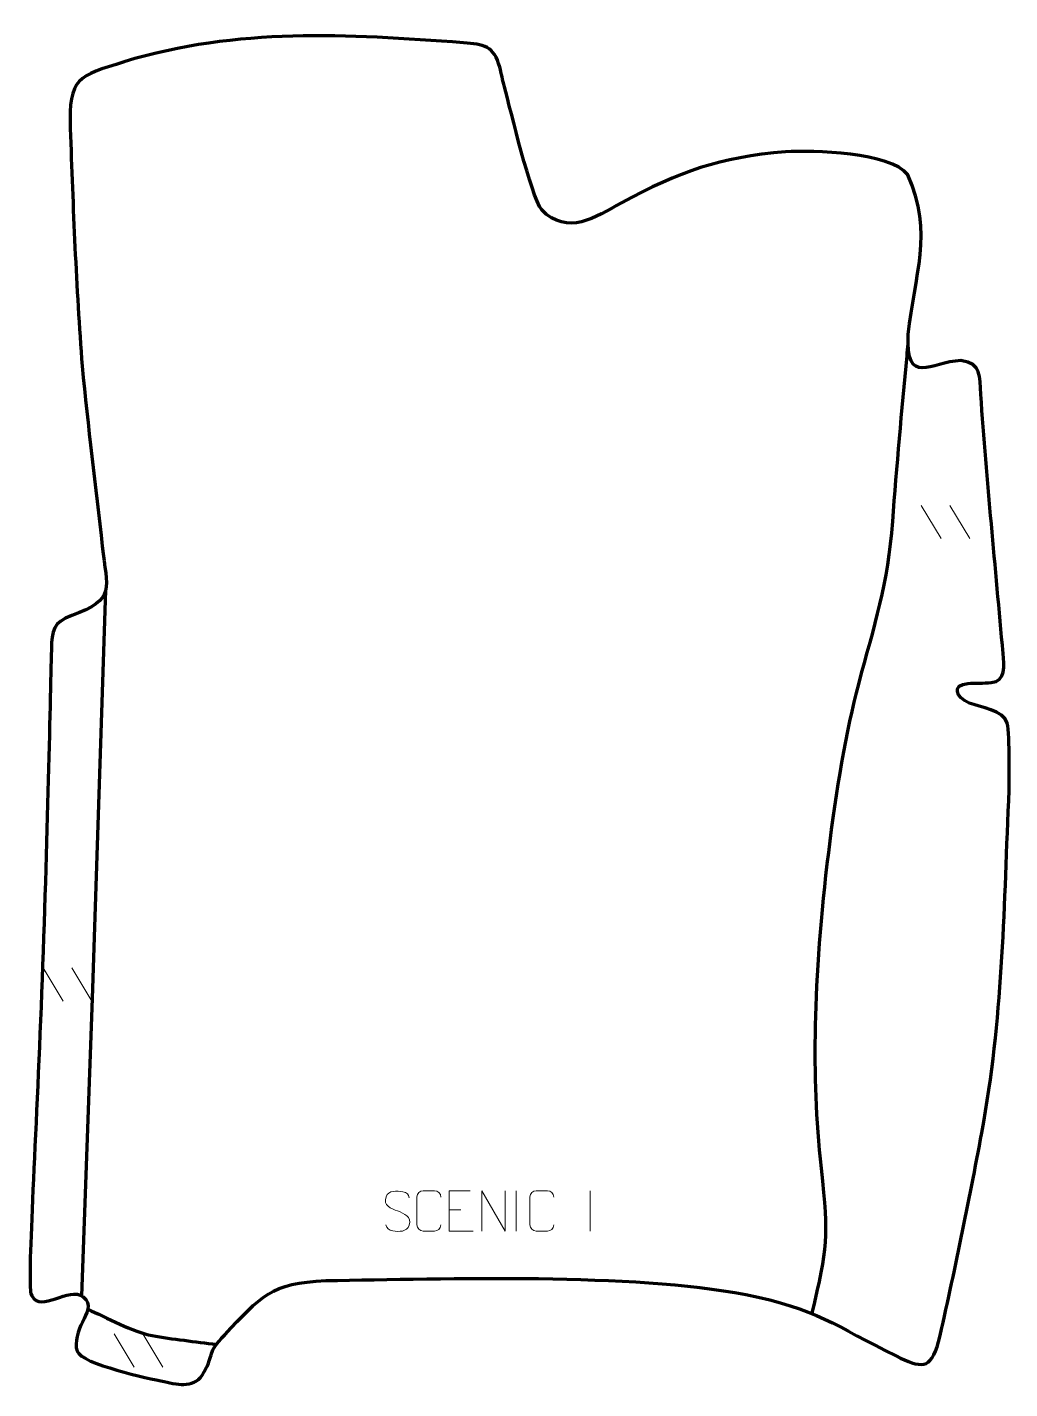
# Model space of a CAD drawing. Header units: millimetres. Extents: x 924 to 1533, y -86 to 758.
import ezdxf

# ---------------------------------------------------------------- set-up
doc = ezdxf.new("R2010")
doc.units = ezdxf.units.MM
doc.header["$MEASUREMENT"] = 0
doc.layers.add('layer 2', color=7, linetype='Continuous')
doc.layers.add('layer 3', color=7, linetype='Continuous')

msp = doc.modelspace()

# ---------------------------------------------------------------- linework, layer by layer
at = {"layer": 'layer 2', "color": 140, "lineweight": 158}
for points, knots in [([(1410.6392, -39.4958), (1420.5591, 3.3584), (1421.2065, 6.5851), (1416.4587, 50.8248), (1416.4587, 50.8248), (1413.178, 82.0538), (1412.2745, 108.358), (1412.8322, 139.7169), (1412.8322, 139.7169), (1413.9265, 200.6429), (1424.5591, 293.7926), (1439.6104, 350.982), (1439.6104, 350.982), (1449.3762, 387.2954), (1457.8711, 413.3958), (1460.6936, 451.6708), (1460.6936, 451.6708), (1463.2325, 486.0993), (1466.306, 520.0275), (1469.5596, 554.382), (1469.5596, 554.382), (1469.7929, 556.8457), (1470.0262, 559.3095), (1470.2595, 561.7733)], [0, 0, 0, 0, 0.14285714, 0.14285714, 0.14285714, 0.14285714, 0.28571429, 0.28571429, 0.28571429, 0.28571429, 0.42857143, 0.42857143, 0.42857143, 0.42857143, 0.57142857, 0.57142857, 0.57142857, 0.57142857, 0.71428571, 0.71428571, 0.71428571, 0.71428571, 1, 1, 1, 1]), ([(972.8494, 409.1692), (972.8494, 409.1692), (964.6178, 156.0976), (964.6178, 156.0976), (964.6178, 156.0976), (964.6178, 156.0976), (957.9352, -27.9168), (957.9352, -27.9168)], [0, 0, 0, 0, 0.33333333, 0.33333333, 0.33333333, 0.33333333, 1, 1, 1, 1]), ([(961.8578, -36.2086), (972.9291, -41.3109), (990.2087, -50.5951), (1001.6419, -52.6431), (1001.6419, -52.6431), (1014.2992, -54.9105), (1028.566, -56.3517), (1041.5144, -58.1793)], [0, 0, 0, 0, 0.33333333, 0.33333333, 0.33333333, 0.33333333, 1, 1, 1, 1])]:
    msp.add_open_spline(points, degree=3, knots=knots, dxfattribs=at)
at = {"layer": 'layer 2', "color": 250, "lineweight": 9}
for points in [[(1478.3272, 461.6428), (1478.3272, 461.6428), (1490.6915, 441.0985), (1490.6915, 441.0985)], [(1496.0571, 461.6428), (1496.0571, 461.6428), (1508.4214, 441.0985), (1508.4214, 441.0985)], [(934.1525, 175.1675), (934.1525, 175.1675), (946.5168, 154.6232), (946.5168, 154.6232)], [(951.8824, 175.1675), (951.8824, 175.1675), (964.2467, 154.6232), (964.2467, 154.6232)], [(1227.2635, 37.0899), (1227.2635, 37.0899), (1227.2635, 12.1158), (1227.2635, 12.1158)], [(1273.2635, 37.0899), (1273.2635, 37.0899), (1273.2635, 12.1158), (1273.2635, 12.1158)], [(1185.8306, 25.1999), (1185.8306, 25.1999), (1192.9987, 25.1999), (1192.9987, 25.1999)], [(978.2481, -51.65), (978.2481, -51.65), (990.6124, -72.1943), (990.6124, -72.1943)], [(995.978, -51.65), (995.978, -51.65), (1008.3423, -72.1943), (1008.3423, -72.1943)]]:
    msp.add_open_spline(points, degree=3, dxfattribs=at)
for points, knots in [([(1153.8409, 24.581), (1149.5926, 26.0514), (1144.6845, 27.8472), (1146.6896, 33.3675), (1146.6896, 33.3675), (1148.1931, 37.5074), (1153.4067, 37.1189), (1157.0103, 36.5178), (1157.0103, 36.5178), (1159.8709, 36.0406), (1160.7356, 34.8274), (1161.0462, 32.7433)], [0, 0, 0, 0, 0.25, 0.25, 0.25, 0.25, 0.5, 0.5, 0.5, 0.5, 1, 1, 1, 1]), ([(1180.6865, 15.9438), (1180.5467, 13.6204), (1178.8695, 12.1408), (1176.7218, 12.13), (1176.7218, 12.13), (1174.3899, 12.1304), (1172.058, 12.1304), (1169.7265, 12.13), (1169.7265, 12.13), (1167.8015, 12.0246), (1165.8294, 13.9091), (1165.8406, 15.9264), (1165.8406, 15.9264), (1165.841, 21.6965), (1165.841, 27.4662), (1165.8406, 33.2355), (1165.8406, 33.2355), (1165.8448, 35.3736), (1167.5915, 37.0928), (1169.7439, 37.0793), (1169.7439, 37.0793), (1172.0696, 37.0793), (1174.3957, 37.0793), (1176.7218, 37.0793), (1176.7218, 37.0793), (1178.6684, 37.1148), (1180.6598, 35.6233), (1180.6865, 33.1857)], [0, 0, 0, 0, 0.125, 0.125, 0.125, 0.125, 0.25, 0.25, 0.25, 0.25, 0.375, 0.375, 0.375, 0.375, 0.5, 0.5, 0.5, 0.5, 0.625, 0.625, 0.625, 0.625, 0.75, 0.75, 0.75, 0.75, 1, 1, 1, 1]), ([(1198.7045, 37.0796), (1198.7045, 37.0796), (1185.8306, 37.0796), (1185.8306, 37.0796), (1185.8306, 37.0796), (1185.8306, 37.0796), (1185.8306, 12.126), (1185.8306, 12.126), (1185.8306, 12.126), (1185.8306, 12.126), (1200.6964, 12.126), (1200.6964, 12.126)], [0, 0, 0, 0, 0.25, 0.25, 0.25, 0.25, 0.5, 0.5, 0.5, 0.5, 1, 1, 1, 1]), ([(1205.9361, 12.1261), (1205.9361, 12.1261), (1205.9361, 37.0796), (1205.9361, 37.0796), (1205.9361, 37.0796), (1205.9361, 37.0796), (1220.5909, 12.1261), (1220.5909, 12.1261), (1220.5909, 12.1261), (1220.5909, 12.1261), (1220.5909, 37.0796), (1220.5909, 37.0796)], [0, 0, 0, 0, 0.25, 0.25, 0.25, 0.25, 0.5, 0.5, 0.5, 0.5, 1, 1, 1, 1]), ([(1250.6865, 15.9438), (1250.5467, 13.6204), (1248.8695, 12.1408), (1246.7218, 12.13), (1246.7218, 12.13), (1244.3899, 12.1304), (1242.058, 12.1304), (1239.7265, 12.13), (1239.7265, 12.13), (1237.8015, 12.0246), (1235.8294, 13.9091), (1235.8406, 15.9264), (1235.8406, 15.9264), (1235.841, 21.6965), (1235.841, 27.4662), (1235.8406, 33.2355), (1235.8406, 33.2355), (1235.8448, 35.3736), (1237.5915, 37.0928), (1239.7439, 37.0793), (1239.7439, 37.0793), (1242.0696, 37.0793), (1244.3957, 37.0793), (1246.7218, 37.0793), (1246.7218, 37.0793), (1248.6684, 37.1148), (1250.6598, 35.6233), (1250.6865, 33.1857)], [0, 0, 0, 0, 0.125, 0.125, 0.125, 0.125, 0.25, 0.25, 0.25, 0.25, 0.375, 0.375, 0.375, 0.375, 0.5, 0.5, 0.5, 0.5, 0.625, 0.625, 0.625, 0.625, 0.75, 0.75, 0.75, 0.75, 1, 1, 1, 1]), ([(1153.8409, 24.5809), (1157.8595, 22.9342), (1162.889, 21.0459), (1161.055, 15.6856), (1161.055, 15.6856), (1159.5952, 11.4192), (1154.6844, 11.6759), (1150.9583, 12.2306), (1150.9583, 12.2306), (1148.2083, 12.6404), (1146.9874, 13.8539), (1146.6094, 15.9661)], [0, 0, 0, 0, 0.25, 0.25, 0.25, 0.25, 0.5, 0.5, 0.5, 0.5, 1, 1, 1, 1])]:
    msp.add_open_spline(points, degree=3, knots=knots, dxfattribs=at)
at = {"layer": 'layer 3', "color": 242, "lineweight": 158}
msp.add_open_spline([(1220.041, 721.0335), (1224.0642, 706.2581), (1236.1816, 654.1374), (1243.1576, 644.7247), (1243.1576, 644.7247), (1259.2295, 628.5081), (1276.2092, 640.0272), (1292.679, 649.1454), (1292.679, 649.1454), (1328.6261, 668.7006), (1353.2281, 677.1437), (1394.2371, 680.8354), (1394.2371, 680.8354), (1411.346, 681.7073), (1459.2761, 680.5388), (1470.0678, 666.4383), (1470.0678, 666.4383), (1486.3227, 630.6404), (1473.9372, 603.684), (1470.3476, 567.8225), (1470.3476, 567.8225), (1468.7912, 534.6234), (1484.1878, 550.7601), (1502.9593, 551.4201), (1502.9593, 551.4201), (1515.9919, 549.7617), (1514.525, 541.5338), (1515.2732, 530.4738), (1515.2732, 530.4738), (1519.0059, 476.8012), (1524.3891, 423.5327), (1529.073, 369.9733), (1529.073, 369.9733), (1529.6319, 362.371), (1531.2106, 352.8402), (1521.6876, 351.9024), (1521.6876, 351.9024), (1517.2081, 351.4613), (1512.0209, 351.7446), (1507.1955, 351.379), (1507.1955, 351.379), (1497.2453, 350.4562), (1499.7657, 342.8507), (1508.1113, 339.2629), (1508.1113, 339.2629), (1514.7576, 336.6688), (1529.5496, 334.5787), (1531.7048, 326.8462), (1531.7048, 326.8462), (1533.2307, 319.4979), (1533.0197, 287.9964), (1532.6115, 278.9196), (1532.6115, 278.9196), (1529.3872, 206.2295), (1529.0545, 144.9144), (1515.8938, 72.9967), (1515.8938, 72.9967), (1507.8526, 29.8608), (1498.9233, -13.823), (1489.1374, -56.594), (1489.1374, -56.594), (1484.4282, -74.3803), (1477.9435, -72.4943), (1462.7542, -65.2797), (1462.7542, -65.2797), (1425.2917, -46.7198), (1413.0779, -35.668), (1369.5807, -27.195), (1369.5807, -27.195), (1298.7384, -13.6303), (1184.729, -17.4509), (1109.4407, -18.5479), (1109.4407, -18.5479), (1075.2202, -20.0685), (1069.1423, -28.3261), (1046.7211, -52.0946), (1046.7211, -52.0946), (1035.3805, -64.1166), (1040.4505, -63.3724), (1034.0014, -75.185), (1034.0014, -75.185), (1028.3212, -85.5894), (1018.8249, -83.1534), (1009.1345, -81.1474), (1009.1345, -81.1474), (999.7951, -79.2028), (958.275, -70.4136), (955.19, -62.3175), (955.19, -62.3175), (953.2087, -57.1179), (956.1699, -48.9764), (958.5184, -44.2474), (958.5184, -44.2474), (961.013, -39.2241), (964.8147, -32.973), (958.9173, -28.5396), (958.9173, -28.5396), (950.2555, -22.0281), (932.6859, -38.5674), (927.2416, -28.0488), (927.2416, -28.0488), (927.2416, -28.0488), (926.6073, -26.5153), (926.6073, -26.5153), (926.6073, -26.5153), (924.2921, -19.5184), (929.3793, 62.3491), (932.8851, 151.07), (932.8851, 151.07), (936.4974, 242.4873), (938.4426, 341.1766), (939.2707, 372.1661), (939.2707, 372.1661), (939.5995, 384.47), (940.2345, 389.2613), (951.8432, 393.3795), (951.8432, 393.3795), (979.4679, 403.4699), (973.659, 410.0826), (970.827, 436.3619), (970.827, 436.3619), (966.8225, 473.395), (961.8184, 510.8965), (958.3866, 547.8865), (958.3866, 547.8865), (954.51, 596.791), (952.725, 646.2162), (950.9295, 695.2518), (950.9295, 695.2518), (949.9431, 726.5983), (955.6151, 727.6059), (984.4635, 736.5261), (984.4635, 736.5261), (1055.0552, 757.9319), (1122.2926, 753.5641), (1194.6264, 748.3005), (1194.6264, 748.3005), (1207.0881, 747.3937), (1213.7008, 746.3375), (1217.1236, 733.2387), (1217.1236, 733.2387), (1218.1788, 729.2007), (1219.0021, 725.0939), (1220.041, 721.0335)], degree=3, knots=[0, 0, 0, 0, 0.02702703, 0.02702703, 0.02702703, 0.02702703, 0.05405405, 0.05405405, 0.05405405, 0.05405405, 0.08108108, 0.08108108, 0.08108108, 0.08108108, 0.10810811, 0.10810811, 0.10810811, 0.10810811, 0.13513514, 0.13513514, 0.13513514, 0.13513514, 0.16216216, 0.16216216, 0.16216216, 0.16216216, 0.18918919, 0.18918919, 0.18918919, 0.18918919, 0.21621622, 0.21621622, 0.21621622, 0.21621622, 0.24324324, 0.24324324, 0.24324324, 0.24324324, 0.27027027, 0.27027027, 0.27027027, 0.27027027, 0.2972973, 0.2972973, 0.2972973, 0.2972973, 0.32432432, 0.32432432, 0.32432432, 0.32432432, 0.35135135, 0.35135135, 0.35135135, 0.35135135, 0.37837838, 0.37837838, 0.37837838, 0.37837838, 0.40540541, 0.40540541, 0.40540541, 0.40540541, 0.43243243, 0.43243243, 0.43243243, 0.43243243, 0.45945946, 0.45945946, 0.45945946, 0.45945946, 0.48648649, 0.48648649, 0.48648649, 0.48648649, 0.51351351, 0.51351351, 0.51351351, 0.51351351, 0.54054054, 0.54054054, 0.54054054, 0.54054054, 0.56756757, 0.56756757, 0.56756757, 0.56756757, 0.59459459, 0.59459459, 0.59459459, 0.59459459, 0.62162162, 0.62162162, 0.62162162, 0.62162162, 0.64864865, 0.64864865, 0.64864865, 0.64864865, 0.67567568, 0.67567568, 0.67567568, 0.67567568, 0.7027027, 0.7027027, 0.7027027, 0.7027027, 0.72972973, 0.72972973, 0.72972973, 0.72972973, 0.75675676, 0.75675676, 0.75675676, 0.75675676, 0.78378378, 0.78378378, 0.78378378, 0.78378378, 0.81081081, 0.81081081, 0.81081081, 0.81081081, 0.83783784, 0.83783784, 0.83783784, 0.83783784, 0.86486486, 0.86486486, 0.86486486, 0.86486486, 0.89189189, 0.89189189, 0.89189189, 0.89189189, 0.91891892, 0.91891892, 0.91891892, 0.91891892, 0.94594595, 0.94594595, 0.94594595, 0.94594595, 1, 1, 1, 1], dxfattribs=at)

doc.saveas('drawing.dxf')
